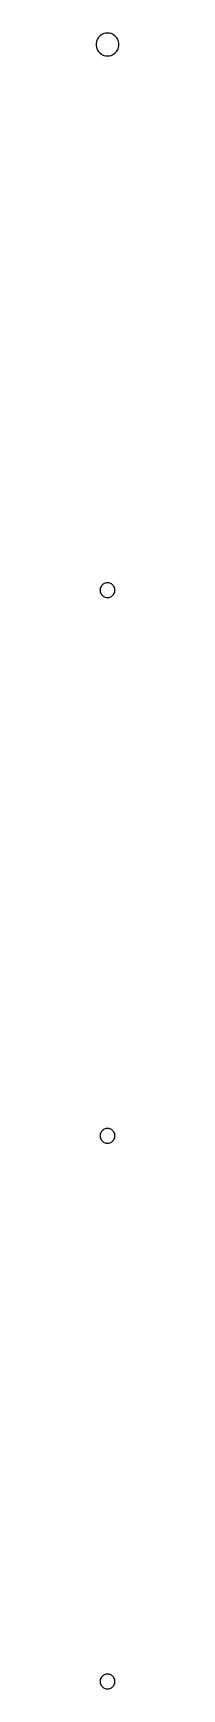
# Model space of a CAD drawing. Header units: metres. Extents: x -2 to 2, y -1 to 332.
import ezdxf

# ---------------------------------------------------------------- set-up
doc = ezdxf.new("R2010")
doc.units = ezdxf.units.M

msp = doc.modelspace()

# ---------------------------------------------------------------- linework, layer by layer
for p, q in [((-2.23, 330.57), (-2.28, 330.29)), ((-2.14, 330.85), (-2.23, 330.57)), ((-2.02, 331.11), (-2.14, 330.85)), ((-1.86, 331.35), (-2.02, 331.11)), ((-1.68, 331.57), (-1.86, 331.35)), ((-1.47, 331.77), (-1.68, 331.57)), ((-1.23, 331.94), (-1.47, 331.77)), ((-0.98, 332.08), (-1.23, 331.94)), ((-0.71, 332.19), (-0.98, 332.08)), ((-0.43, 332.26), (-0.71, 332.19)), ((-0.14, 332.3), (-0.43, 332.26)), ((0.14, 332.3), (-0.14, 332.3)), ((0.43, 332.26), (0.14, 332.3)), ((0.71, 332.19), (0.43, 332.26)), ((0.98, 332.08), (0.71, 332.19)), ((1.23, 331.94), (0.98, 332.08)), ((1.47, 331.77), (1.23, 331.94)), ((1.68, 331.57), (1.47, 331.77)), ((1.86, 331.35), (1.68, 331.57)), ((2.02, 331.11), (1.86, 331.35)), ((2.14, 330.85), (2.02, 331.11)), ((2.23, 330.57), (2.14, 330.85)), ((2.28, 330.29), (2.23, 330.57)), ((-2.28, 330.29), (-2.3, 330)), ((-2.3, 330), (-2.28, 329.71)), ((-2.28, 329.71), (-2.23, 329.43)), ((-2.23, 329.43), (-2.14, 329.15)), ((-2.14, 329.15), (-2.02, 328.89)), ((-2.02, 328.89), (-1.86, 328.65)), ((-1.86, 328.65), (-1.68, 328.43)), ((-1.68, 328.43), (-1.47, 328.23)), ((-1.47, 328.23), (-1.23, 328.06)), ((-1.23, 328.06), (-0.98, 327.92)), ((-0.98, 327.92), (-0.71, 327.81)), ((-0.71, 327.81), (-0.43, 327.74)), ((-0.43, 327.74), (-0.14, 327.7)), ((-0.14, 327.7), (0.14, 327.7)), ((0.14, 327.7), (0.43, 327.74)), ((0.43, 327.74), (0.71, 327.81)), ((0.71, 327.81), (0.98, 327.92)), ((0.98, 327.92), (1.23, 328.06)), ((1.23, 328.06), (1.47, 328.23)), ((1.47, 328.23), (1.68, 328.43)), ((1.68, 328.43), (1.86, 328.65)), ((1.86, 328.65), (2.02, 328.89)), ((2.02, 328.89), (2.14, 329.15)), ((2.14, 329.15), (2.23, 329.43)), ((2.23, 329.43), (2.28, 329.71)), ((2.3, 330), (2.28, 330.29)), ((2.28, 329.71), (2.3, 330)), ((-1.45, 220.37), (-1.49, 220.19)), ((-1.39, 220.55), (-1.45, 220.37)), ((-1.31, 220.72), (-1.39, 220.55)), ((-1.21, 220.88), (-1.31, 220.72)), ((-1.09, 221.03), (-1.21, 220.88)), ((-0.96, 221.16), (-1.09, 221.03)), ((-0.8, 221.27), (-0.96, 221.16)), ((-0.64, 221.36), (-0.8, 221.27)), ((-0.46, 221.43), (-0.64, 221.36)), ((-0.28, 221.47), (-0.46, 221.43)), ((-0.09, 221.5), (-0.28, 221.47)), ((0.09, 221.5), (-0.09, 221.5)), ((0.28, 221.47), (0.09, 221.5)), ((0.46, 221.43), (0.28, 221.47)), ((0.64, 221.36), (0.46, 221.43)), ((0.8, 221.27), (0.64, 221.36)), ((0.96, 221.16), (0.8, 221.27)), ((1.09, 221.03), (0.96, 221.16)), ((1.21, 220.88), (1.09, 221.03)), ((1.31, 220.72), (1.21, 220.88)), ((1.39, 220.55), (1.31, 220.72)), ((1.45, 220.37), (1.39, 220.55)), ((1.49, 220.19), (1.45, 220.37)), ((-1.49, 220.19), (-1.5, 220)), ((-1.5, 220), (-1.49, 219.81)), ((-1.49, 219.81), (-1.45, 219.63)), ((-1.45, 219.63), (-1.39, 219.45)), ((-1.39, 219.45), (-1.31, 219.28)), ((-1.31, 219.28), (-1.21, 219.12)), ((-1.21, 219.12), (-1.09, 218.97)), ((-1.09, 218.97), (-0.96, 218.84)), ((-0.96, 218.84), (-0.8, 218.73)), ((-0.8, 218.73), (-0.64, 218.64)), ((-0.64, 218.64), (-0.46, 218.57)), ((-0.46, 218.57), (-0.28, 218.53)), ((-0.28, 218.53), (-0.09, 218.5)), ((-0.09, 218.5), (0.09, 218.5)), ((0.09, 218.5), (0.28, 218.53)), ((0.28, 218.53), (0.46, 218.57)), ((0.46, 218.57), (0.64, 218.64)), ((0.64, 218.64), (0.8, 218.73)), ((0.8, 218.73), (0.96, 218.84)), ((0.96, 218.84), (1.09, 218.97)), ((1.09, 218.97), (1.21, 219.12)), ((1.21, 219.12), (1.31, 219.28)), ((1.31, 219.28), (1.39, 219.45)), ((1.39, 219.45), (1.45, 219.63)), ((1.45, 219.63), (1.49, 219.81)), ((1.5, 220), (1.49, 220.19)), ((1.49, 219.81), (1.5, 220)), ((-1.49, 110.19), (-1.5, 110)), ((-1.45, 110.37), (-1.49, 110.19)), ((-1.39, 110.55), (-1.45, 110.37)), ((-1.31, 110.72), (-1.39, 110.55)), ((-1.21, 110.88), (-1.31, 110.72)), ((-1.09, 111.03), (-1.21, 110.88)), ((-0.96, 111.16), (-1.09, 111.03)), ((-0.8, 111.27), (-0.96, 111.16)), ((-0.64, 111.36), (-0.8, 111.27)), ((-0.46, 111.43), (-0.64, 111.36)), ((-0.28, 111.47), (-0.46, 111.43)), ((-0.09, 111.5), (-0.28, 111.47)), ((0.09, 111.5), (-0.09, 111.5)), ((0.28, 111.47), (0.09, 111.5)), ((0.46, 111.43), (0.28, 111.47)), ((0.64, 111.36), (0.46, 111.43)), ((0.8, 111.27), (0.64, 111.36)), ((0.96, 111.16), (0.8, 111.27)), ((1.09, 111.03), (0.96, 111.16)), ((1.21, 110.88), (1.09, 111.03)), ((1.31, 110.72), (1.21, 110.88)), ((1.39, 110.55), (1.31, 110.72)), ((1.45, 110.37), (1.39, 110.55)), ((1.49, 110.19), (1.45, 110.37)), ((1.5, 110), (1.49, 110.19)), ((-1.5, 110), (-1.49, 109.81)), ((-1.49, 109.81), (-1.45, 109.63)), ((-1.45, 109.63), (-1.39, 109.45)), ((-1.39, 109.45), (-1.31, 109.28)), ((-1.31, 109.28), (-1.21, 109.12)), ((-1.21, 109.12), (-1.09, 108.97)), ((-1.09, 108.97), (-0.96, 108.84)), ((-0.96, 108.84), (-0.8, 108.73)), ((-0.8, 108.73), (-0.64, 108.64)), ((-0.64, 108.64), (-0.46, 108.57)), ((-0.46, 108.57), (-0.28, 108.53)), ((-0.28, 108.53), (-0.09, 108.5)), ((-0.09, 108.5), (0.09, 108.5)), ((0.09, 108.5), (0.28, 108.53)), ((0.28, 108.53), (0.46, 108.57)), ((0.46, 108.57), (0.64, 108.64)), ((0.64, 108.64), (0.8, 108.73)), ((0.8, 108.73), (0.96, 108.84)), ((0.96, 108.84), (1.09, 108.97)), ((1.09, 108.97), (1.21, 109.12)), ((1.21, 109.12), (1.31, 109.28)), ((1.31, 109.28), (1.39, 109.45)), ((1.39, 109.45), (1.45, 109.63)), ((1.45, 109.63), (1.49, 109.81)), ((1.49, 109.81), (1.5, 110)), ((-1.49, 0.19), (-1.5, 0)), ((-1.5, 0), (-1.49, -0.19)), ((-1.45, 0.37), (-1.49, 0.19)), ((-1.39, 0.55), (-1.45, 0.37)), ((-1.31, 0.72), (-1.39, 0.55)), ((-1.21, 0.88), (-1.31, 0.72)), ((-1.09, 1.03), (-1.21, 0.88)), ((-0.96, 1.16), (-1.09, 1.03)), ((-0.8, 1.27), (-0.96, 1.16)), ((-0.64, 1.36), (-0.8, 1.27)), ((-0.46, 1.43), (-0.64, 1.36)), ((-0.28, 1.47), (-0.46, 1.43)), ((-0.09, 1.5), (-0.28, 1.47)), ((0.09, 1.5), (-0.09, 1.5)), ((0.28, 1.47), (0.09, 1.5)), ((0.46, 1.43), (0.28, 1.47)), ((0.64, 1.36), (0.46, 1.43)), ((0.8, 1.27), (0.64, 1.36)), ((0.96, 1.16), (0.8, 1.27)), ((1.09, 1.03), (0.96, 1.16)), ((1.21, 0.88), (1.09, 1.03)), ((1.31, 0.72), (1.21, 0.88)), ((1.39, 0.55), (1.31, 0.72)), ((1.45, 0.37), (1.39, 0.55)), ((1.49, 0.19), (1.45, 0.37)), ((1.5, 0), (1.49, 0.19)), ((1.49, -0.19), (1.5, 0)), ((-1.49, -0.19), (-1.45, -0.37)), ((-1.45, -0.37), (-1.39, -0.55)), ((-1.39, -0.55), (-1.31, -0.72)), ((-1.31, -0.72), (-1.21, -0.88)), ((-1.21, -0.88), (-1.09, -1.03)), ((-1.09, -1.03), (-0.96, -1.16)), ((-0.96, -1.16), (-0.8, -1.27)), ((-0.8, -1.27), (-0.64, -1.36)), ((-0.64, -1.36), (-0.46, -1.43)), ((-0.46, -1.43), (-0.28, -1.47)), ((-0.28, -1.47), (-0.09, -1.5)), ((-0.09, -1.5), (0.09, -1.5)), ((0.09, -1.5), (0.28, -1.47)), ((0.28, -1.47), (0.46, -1.43)), ((0.46, -1.43), (0.64, -1.36)), ((0.64, -1.36), (0.8, -1.27)), ((0.8, -1.27), (0.96, -1.16)), ((0.96, -1.16), (1.09, -1.03)), ((1.09, -1.03), (1.21, -0.88)), ((1.21, -0.88), (1.31, -0.72)), ((1.31, -0.72), (1.39, -0.55)), ((1.39, -0.55), (1.45, -0.37)), ((1.45, -0.37), (1.49, -0.19))]:
    msp.add_line(p, q)

doc.saveas('drawing.dxf')
